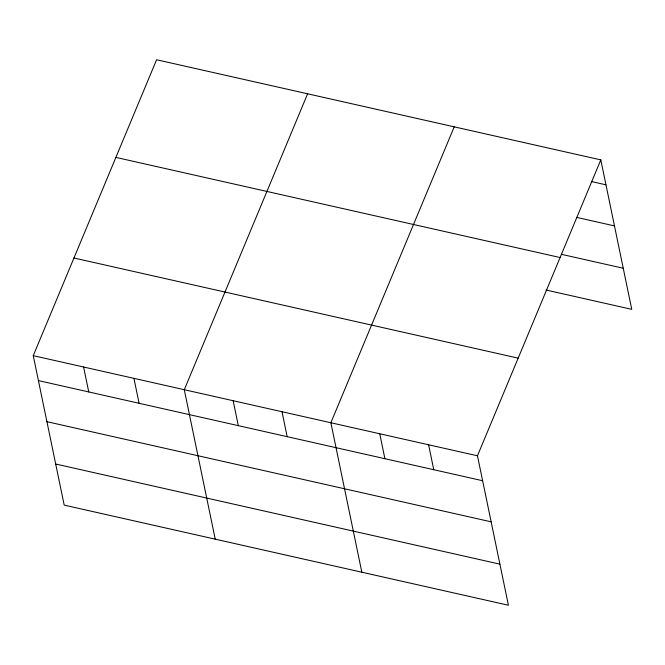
<?xml version="1.0" encoding="UTF-8"?>
<svg xmlns="http://www.w3.org/2000/svg" width="665" height="665" viewBox="0 0 665 665"><rect width="100%" height="100%" fill="white"/><g stroke="black" fill="none" stroke-linecap="round" stroke-linejoin="round"><path stroke-width="1" d="M600.803 159.883L477.462 455.791L508.417 605.25L64.197 505.117L33.25 355.659L156.583 59.75L600.803 159.883L631.75 309.341L545.99 290.007M307.621 93.79L184.28 389.707L215.236 539.165M454.212 126.84L330.871 422.749L361.827 572.208M592 181.67L605.965 184.82M576.58 217.372L614.477 225.909M561.41 254.313L623.238 268.253M115.885 157.397L560.096 257.538M73.948 258.003L518.16 358.144M33.25 355.659L477.462 455.791M38.412 380.596L482.624 480.729M46.924 421.685L491.136 521.826M55.694 464.02L499.905 564.161M428.601 444.777L433.763 469.714M379.74 433.763L384.902 458.7M282.01 411.735L287.172 436.672M233.149 400.721L238.311 425.658M133.939 378.352L139.101 403.289M83.591 367.005L88.761 391.943"/></g></svg>
